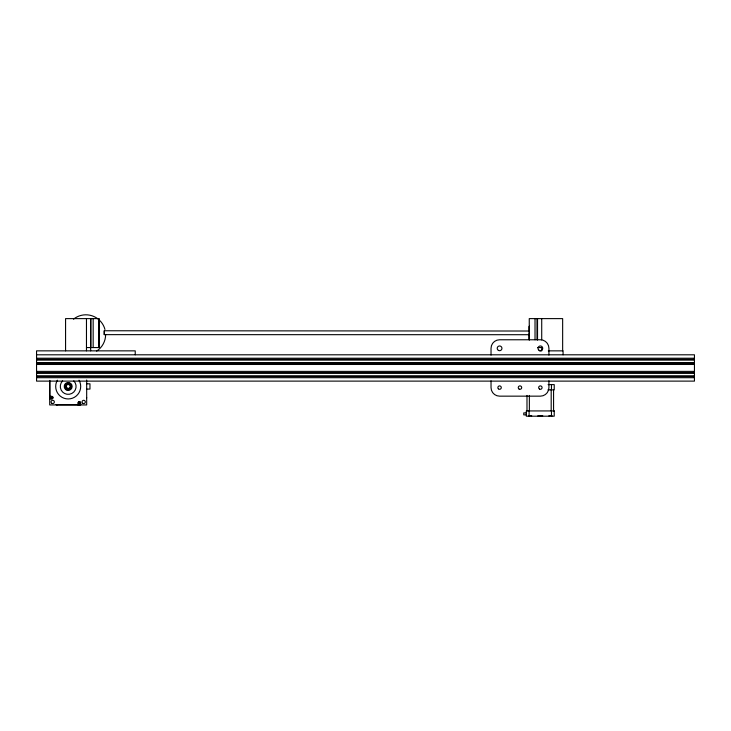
<?xml version="1.0" encoding="UTF-8"?>
<svg xmlns="http://www.w3.org/2000/svg" width="731" height="731" viewBox="0 0 731 731"><rect width="100%" height="100%" fill="white"/><g stroke="black" fill="none" stroke-linecap="round" stroke-linejoin="round"><path stroke-width="1.1" d="M98.923 332.258L98.941 326.254L98.968 332.13M98.968 333.93L98.95 339.933L98.923 334.058M529.262 331.024L104.259 330.759L104.259 334.643L529.262 334.707L529.271 326.19L529.29 331.655M529.29 333.446L529.271 339.988L529.262 334.533M104.259 334.643L104.259 330.832M86.468 347.563L98.996 347.563L98.996 318.615L65.571 318.615L65.571 350.853M537.532 347.563L541.717 347.563L541.717 350.853L539.451 350.853M548.332 350.853L563.071 350.853L563.071 354.8M36.55 354.8L694.45 354.8L694.45 381.116L36.55 381.116L36.55 350.853L135.235 350.853L135.235 354.8M36.55 358.227L694.45 358.227M36.55 359.405L694.45 359.405M36.55 360.109L694.45 360.109M36.55 362.658L694.45 362.658M36.55 363.289L694.45 363.289M36.55 364.467L694.45 364.467M36.55 371.385L694.45 371.385M36.55 372.563L694.45 372.563M36.55 373.267L694.45 373.267M36.55 375.816L694.45 375.816M36.55 376.511L694.45 376.511M36.55 377.699L694.45 377.699M86.678 383.821L89.968 383.821L89.968 389.084L86.678 389.084M548.104 384.616L554.226 384.616L554.226 389.879L547.921 389.879M49.708 396.321L51.682 396.321A1.316 1.316 0 0 1 52.997 397.637A1.316 1.316 0 0 1 51.682 398.952L49.708 398.952M526.329 412.905L523.762 412.905L523.762 414.879L526.329 414.879M528.44 415.866L529.948 415.537M531.729 415.866L530.213 415.537M537.778 415.866L542.777 415.866M548.835 415.866L550.342 415.537M552.124 415.866L550.607 415.537M562.651 350.853L562.651 318.615L529.253 318.615L529.253 339.769M553.568 389.879L553.568 410.932M551.466 384.616L551.466 389.879M551.466 410.932L551.466 416.195M551.192 389.879L551.192 410.932M548.926 355.056L548.926 348.321A8.553 8.553 0 0 0 540.373 339.769L499.584 339.769A8.553 8.553 0 0 0 491.031 348.321L491.031 355.056M548.926 380.869L548.926 387.604A8.553 8.553 0 0 1 540.373 396.156L499.584 396.156A8.553 8.553 0 0 1 491.031 387.604L491.031 380.869M541.717 318.615L541.717 339.769M537.532 318.615L537.532 339.769M537.349 318.615L537.349 339.769M537.203 318.615L537.203 339.769M535.019 318.615L535.019 339.769M529.363 395.425L529.363 410.932M529.098 410.932L529.098 416.195M526.987 395.425L526.987 410.932M98.895 318.615L98.895 347.563M93.166 318.615L93.166 347.563M90.845 318.615L90.845 347.563M90.662 318.615L90.662 350.853M86.678 379.983L86.678 404.937L49.708 404.937L49.708 380.44M86.468 318.615L86.468 350.853M80.693 404.937L80.693 402.964A1.316 1.316 0 0 0 79.377 401.648A1.316 1.316 0 0 0 78.062 402.964L78.062 404.937M49.836 380.86L49.882 397.938A1.179 1.179 0 0 0 50 398.221M105.629 334.542A19.737 19.737 0 0 1 96.638 351.099M73.466 319.2A19.737 19.737 0 0 1 104.953 329.434M86.678 397.637A1.316 1.316 0 0 1 86.633 397.975M50.092 398.559A1.316 1.316 0 0 1 49.708 397.637M57.009 404.937A1.316 1.316 0 0 1 56.077 404.554M80.309 404.554A1.316 1.316 0 0 1 79.377 404.937M56.415 404.645A1.179 1.179 0 0 0 56.707 404.764L79.688 404.764A1.179 1.179 0 0 0 79.971 404.645M79.021 380.202A12.5 12.5 0 0 1 68.193 398.952A12.5 12.5 0 0 1 57.365 380.202M73.776 380.869A7.895 7.895 0 0 1 73.776 392.035A7.895 7.895 0 0 1 62.61 392.035A7.895 7.895 0 0 1 62.61 380.869M51.746 396.979L51.618 398.294L51.746 396.979M52.34 397.563L51.024 397.701L52.34 397.563M79.441 402.306L79.313 403.622L79.441 402.306M80.035 402.9L78.72 403.028L80.035 402.9M554.226 410.932L526.329 410.932L526.329 416.195L554.226 416.195L554.226 410.932M82.868 403.366A1.645 1.645 0 0 0 85.335 401.94A1.645 1.645 0 0 0 82.868 400.515A1.645 1.645 0 0 0 82.868 403.366M51.883 403.366A1.645 1.645 0 0 0 54.35 401.94A1.645 1.645 0 0 0 51.883 400.515A1.645 1.645 0 0 0 51.883 403.366M66.219 389.87A3.947 3.947 0 0 0 72.141 386.452A3.947 3.947 0 0 0 66.219 383.026A3.947 3.947 0 0 0 66.219 389.87M66.877 388.728A2.632 2.632 0 0 0 70.825 386.452A2.632 2.632 0 0 0 66.877 384.168A2.632 2.632 0 0 0 66.877 388.728M66.548 389.294A3.289 3.289 0 0 0 71.483 386.452A3.289 3.289 0 0 0 66.548 383.601A3.289 3.289 0 0 0 66.548 389.294M67.206 388.161A1.974 1.974 0 0 0 70.167 386.452A1.974 1.974 0 0 0 67.206 384.744A1.974 1.974 0 0 0 67.206 388.161M50.887 398.422A1.115 1.115 0 0 0 52.76 397.92A1.115 1.115 0 0 0 51.389 396.549A1.115 1.115 0 0 0 50.887 398.422M78.738 403.877A1.115 1.115 0 0 0 80.492 403.055A1.115 1.115 0 0 0 78.902 401.949A1.115 1.115 0 0 0 78.738 403.877M498.396 350.377A2.367 2.367 0 0 0 501.95 348.321A2.367 2.367 0 0 0 498.396 346.275A2.367 2.367 0 0 0 498.396 350.377M519.12 389.084A1.709 1.709 0 0 0 521.687 387.604A1.709 1.709 0 0 0 519.12 386.114A1.709 1.709 0 0 0 519.12 389.084M498.368 388.81A1.709 1.709 0 0 0 501.228 388.042A1.709 1.709 0 0 0 499.136 385.95A1.709 1.709 0 0 0 498.368 388.81M538.729 350.03A2.367 2.367 0 0 0 542.667 348.897A2.367 2.367 0 0 0 539.716 346.046A2.367 2.367 0 0 0 538.729 350.03M539.515 389.084A1.709 1.709 0 0 0 542.082 387.604A1.709 1.709 0 0 0 539.515 386.114A1.709 1.709 0 0 0 539.515 389.084"/></g></svg>
